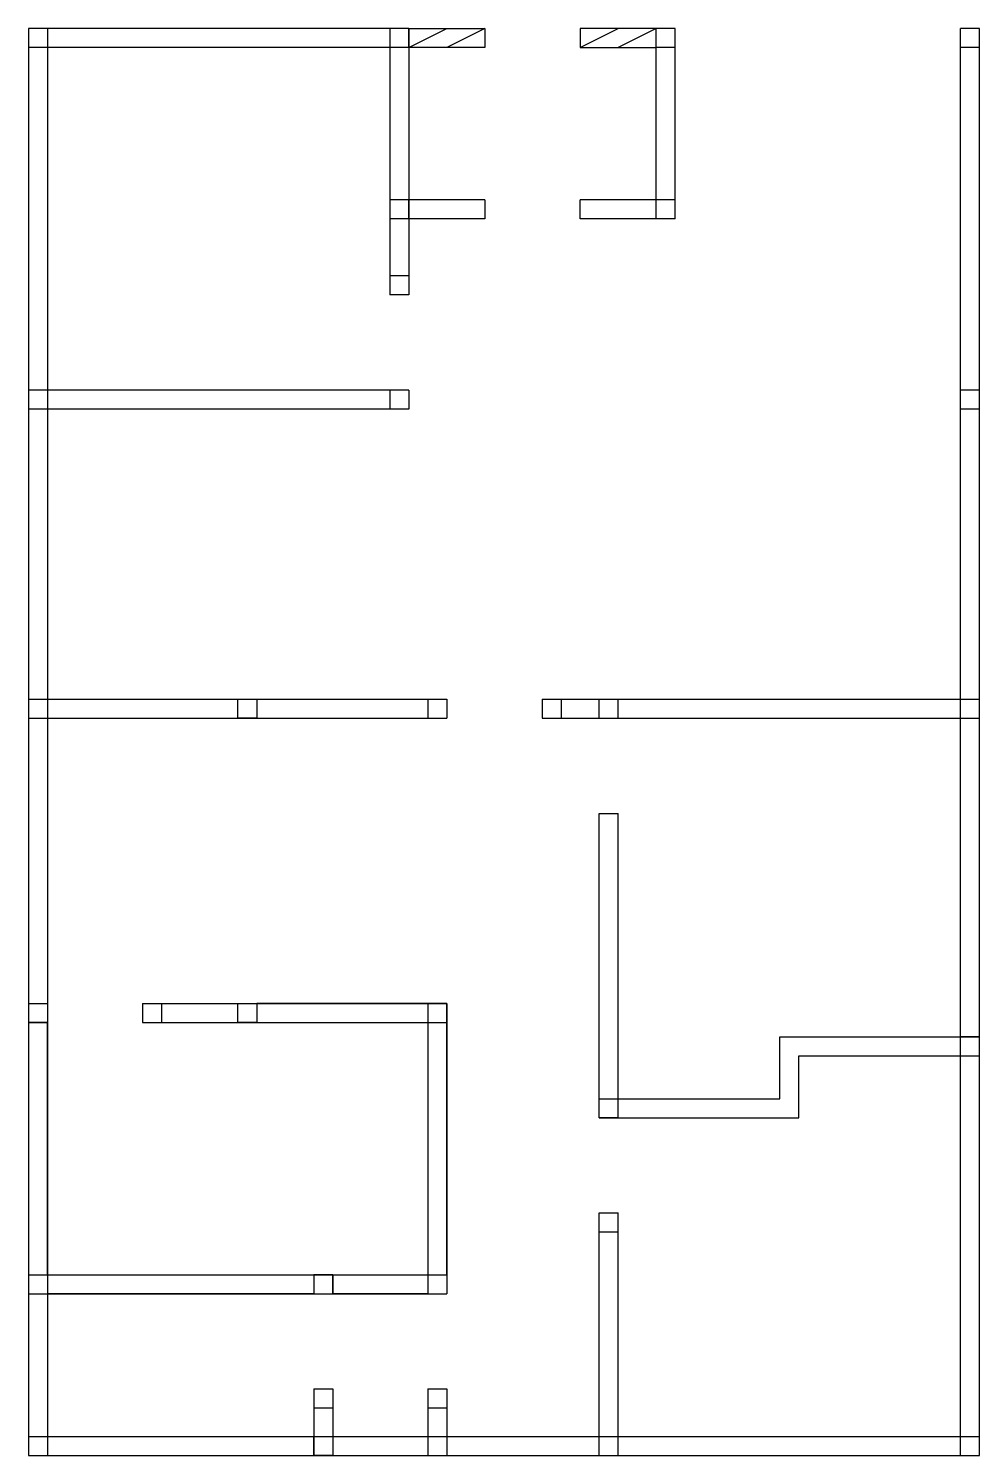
# Model space of a CAD drawing. Header units: metres. Extents: x 0 to 10, y 0 to 15.
import ezdxf

# ---------------------------------------------------------------- set-up
doc = ezdxf.new("R2010")
doc.units = ezdxf.units.M
doc.layers.add('01-Muros', color=250, linetype='Continuous')
doc.layers.add('04-Acceso', color=4, linetype='Continuous')
for name, color, linetype, plot in [('05-Dormitorios', 170, 'Continuous', False), ('06-BañoCompleto', 253, 'Continuous', False), ('09-Jardin', 109, 'Continuous', False)]:
    doc.layers.add(name, color=color, linetype=linetype, plot=plot)

msp = doc.modelspace()

# ---------------------------------------------------------------- hatches: boundary and pattern name
at = {"layer": '04-Acceso'}
h = msp.add_hatch(dxfattribs=at)
h.set_pattern_fill('ANGLE', color=256)
h.set_pattern_definition([(0, (0, 0), (0, 6.985), [5.08, -1.905]), (90, (0, 0), (-6.985, 4e-16), [5.08, -1.905])])
h.paths.add_polyline_path([(0.2, 15), (0.2, 14.8), (3.8, 14.8), (3.8, 15)])

# ---------------------------------------------------------------- linework, layer by layer
at = {"layer": '01-Muros'}
for p, q in [((0, 15, 0.2), (0, 0, 0.2)), ((4, 15, 0.2), (0, 15, 0.2)), ((0, 15, 0.2), (0, 0, 0.2)), ((4, 15, 0.2), (0, 15, 0.2)), ((0.2, 15, 0.2), (0.2, 0, 0.2)), ((0.2, 15, 0.2), (0.2, 0, 0.2)), ((3.8, 15, 0.2), (3.8, 12.2, 0.2)), ((3.8, 15, 0.2), (3.8, 12.2, 0.2)), ((4, 15, 0.2), (4, 12.2, 0.2)), ((4, 15, 0.2), (4, 12.2, 0.2)), ((4, 14.8, 0.2), (4.4, 15, 0.2)), ((4.8, 15, 0.2), (4.4, 14.8, 0.2)), ((5.8, 14.8, 0.2), (6.2, 15, 0.2)), ((6.6, 15, 0.2), (6.2, 14.8, 0.2)), ((6.6, 13, 0.2), (6.6, 15, 0.2)), ((6.8, 15, 0.2), (6.6, 15, 0.2)), ((6.8, 15, 0.2), (6.6, 15, 0.2)), ((6.6, 13, 0.2), (6.6, 15, 0.2)), ((6.8, 13, 0.2), (6.8, 15, 0.2)), ((6.8, 13, 0.2), (6.8, 15, 0.2)), ((10, 15, 0.2), (9.8, 15, 0.2)), ((9.8, 0, 0.2), (9.8, 15, 0.2)), ((10, 15, 0.2), (9.8, 15, 0.2)), ((9.8, 0, 0.2), (9.8, 15, 0.2)), ((10, 0, 0.2), (10, 15, 0.2)), ((10, 0, 0.2), (10, 15, 0.2)), ((4, 14.8, 0.2), (0, 14.8, 0.2)), ((4, 14.8, 0.2), (0, 14.8, 0.2)), ((6.8, 14.8, 0.2), (6.6, 14.8, 0.2)), ((6.8, 14.8, 0.2), (6.6, 14.8, 0.2)), ((10, 14.8, 0.2), (9.8, 14.8, 0.2)), ((10, 14.8, 0.2), (9.8, 14.8, 0.2)), ((4.8, 13.2, 0.2), (3.8, 13.2, 0.2)), ((4.8, 13.2, 0.2), (3.8, 13.2, 0.2)), ((4.8, 13.2, 0.2), (4.8, 13, 0.2)), ((4.8, 13.2, 0.2), (4.8, 13, 0.2)), ((5.8, 13, 0.2), (5.8, 13.2, 0.2)), ((6.8, 13.2, 0.2), (5.8, 13.2, 0.2)), ((6.8, 13.2, 0.2), (5.8, 13.2, 0.2)), ((5.8, 13, 0.2), (5.8, 13.2, 0.2)), ((4.8, 13, 0.2), (3.8, 13, 0.2)), ((4.8, 13, 0.2), (3.8, 13, 0.2)), ((6.8, 13, 0.2), (5.8, 13, 0.2)), ((6.8, 13, 0.2), (5.8, 13, 0.2)), ((4, 12.4, 0.2), (3.8, 12.4, 0.2)), ((4, 12.4, 0.2), (3.8, 12.4, 0.2)), ((4, 12.2, 0.2), (3.8, 12.2, 0.2)), ((4, 12.2, 0.2), (3.8, 12.2, 0.2)), ((4, 11.2, 0.2), (0, 11.2, 0.2)), ((4, 11.2, 0.2), (0, 11.2, 0.2)), ((3.8, 11.2, 0.2), (3.8, 11, 0.2)), ((3.8, 11.2, 0.2), (3.8, 11, 0.2)), ((4, 11.2, 0.2), (4, 11, 0.2)), ((4, 11.2, 0.2), (4, 11, 0.2)), ((10, 11.2, 0.2), (9.8, 11.2, 0.2)), ((10, 11.2, 0.2), (9.8, 11.2, 0.2)), ((4, 11, 0.2), (0, 11, 0.2)), ((4, 11, 0.2), (0, 11, 0.2)), ((10, 11, 0.2), (9.8, 11, 0.2)), ((10, 11, 0.2), (9.8, 11, 0.2)), ((0, 7.95, 0.2), (4.4, 7.95, 0.2)), ((0, 7.95, 0.2), (4.4, 7.95, 0.2)), ((2.2, 7.95, 0.2), (2.4, 7.95, 0.2)), ((2.2, 7.75, 0.2), (2.2, 7.95, 0.2)), ((2.4, 7.95, 0.2), (2.4, 7.75, 0.2)), ((4.2, 7.95, 0.2), (4.2, 7.75, 0.2)), ((4.2, 7.95, 0.2), (4.2, 7.75, 0.2)), ((4.4, 7.95, 0.2), (4.4, 7.75, 0.2)), ((4.4, 7.95, 0.2), (4.4, 7.75, 0.2)), ((5.4, 7.95, 0.2), (5.4, 7.75, 0.2)), ((5.4, 7.95, 0.2), (10, 7.95, 0.2)), ((5.4, 7.95, 0.2), (5.4, 7.75, 0.2)), ((5.4, 7.95, 0.2), (10, 7.95, 0.2)), ((5.6, 7.95, 0.2), (5.6, 7.75, 0.2)), ((5.6, 7.95, 0.2), (5.6, 7.75, 0.2)), ((6, 7.75, 0.2), (6, 7.95, 0.2)), ((6, 7.75, 0.2), (6, 7.95, 0.2)), ((6.2, 7.75, 0.2), (6.2, 7.95, 0.2)), ((6.2, 7.75, 0.2), (6.2, 7.95, 0.2)), ((0, 7.75, 0.2), (4.4, 7.75, 0.2)), ((0, 7.75, 0.2), (4.4, 7.75, 0.2)), ((2.4, 7.75, 0.2), (2.2, 7.75, 0.2)), ((5.4, 7.75, 0.2), (10, 7.75, 0.2)), ((5.4, 7.75, 0.2), (10, 7.75, 0.2)), ((6, 3.55, 0.2), (6, 6.75, 0.2)), ((6, 6.75, 0.2), (6.2, 6.75, 0.2)), ((6, 3.55, 0.2), (6, 6.75, 0.2)), ((6, 6.75, 0.2), (6.2, 6.75, 0.2)), ((6.2, 3.55, 0.2), (6.2, 6.75, 0.2)), ((6.2, 3.55, 0.2), (6.2, 6.75, 0.2)), ((0, 4.75, 0.2), (0.2, 4.75, 0.2)), ((0, 4.75, 0.2), (0.2, 4.75, 0.2)), ((1.2, 4.75, 0.2), (4.4, 4.75, 0.2)), ((1.2, 4.75, 0.2), (1.2, 4.55, 0.2)), ((1.2, 4.75, 0.2), (1.2, 4.55, 0.2)), ((1.2, 4.75, 0.2), (4.4, 4.75, 0.2)), ((1.4, 4.75, 0.2), (1.4, 4.55, 0.2)), ((2.2, 4.55, 0.2), (2.2, 4.75, 0.2)), ((2.2, 4.75, 0.2), (2.4, 4.75, 0.2)), ((2.4, 4.75, 0.2), (2.4, 4.55, 0.2)), ((4.2, 4.75, 0.2), (4.2, 1.7, 0.2)), ((4.2, 4.75, 0.2), (4.2, 1.7, 0.2)), ((4.4, 4.75, 0.2), (4.4, 1.7, 0.2)), ((4.4, 4.75, 0.2), (4.4, 1.7, 0.2)), ((0, 4.55, 0.2), (0.2, 4.55, 0.2)), ((0, 4.55, 0.2), (0.2, 4.55, 0.2)), ((1.2, 4.55, 0.2), (4.4, 4.55, 0.2)), ((1.2, 4.55, 0.2), (4.4, 4.55, 0.2)), ((2.4, 4.55, 0.2), (2.2, 4.55, 0.2)), ((7.9, 3.75, 0.2), (7.9, 4.4, 0.2)), ((7.9, 4.4, 0.2), (10, 4.4, 0.2)), ((7.9, 3.75, 0.2), (7.9, 4.4, 0.2)), ((7.9, 4.4, 0.2), (10, 4.4, 0.2)), ((8.1, 3.55, 0.2), (8.1, 4.2, 0.2)), ((8.1, 4.2, 0.2), (10, 4.2, 0.2)), ((8.1, 3.55, 0.2), (8.1, 4.2, 0.2)), ((8.1, 4.2, 0.2), (10, 4.2, 0.2)), ((6, 3.75, 0.2), (7.9, 3.75, 0.2)), ((6, 3.75, 0.2), (7.9, 3.75, 0.2)), ((6, 3.55, 0.2), (8.1, 3.55, 0.2)), ((6, 3.55, 0.2), (8.1, 3.55, 0.2)), ((6, 0, 0.2), (6, 2.55, 0.2)), ((6, 2.55, 0.2), (6.2, 2.55, 0.2)), ((6, 0, 0.2), (6, 2.55, 0.2)), ((6, 2.55, 0.2), (6.2, 2.55, 0.2)), ((6.2, 0, 0.2), (6.2, 2.55, 0.2)), ((6.2, 0, 0.2), (6.2, 2.55, 0.2)), ((6, 2.35, 0.2), (6.2, 2.35, 0.2)), ((6, 2.35, 0.2), (6.2, 2.35, 0.2)), ((0, 1.9, 0.2), (4.4, 1.9, 0.2)), ((0, 1.9, 0.2), (4.4, 1.9, 0.2)), ((3, 1.9, 0.2), (3, 1.7, 0.2)), ((3, 1.9, 0.2), (3, 1.7, 0.2)), ((3.2, 1.9, 0.2), (3.2, 1.7, 0.2)), ((3.2, 1.9, 0.2), (3.2, 1.7, 0.2)), ((0, 1.7, 0.2), (4.4, 1.7, 0.2)), ((0, 1.7, 0.2), (4.4, 1.7, 0.2)), ((3, 0.7, 0.2), (3.2, 0.7, 0.2)), ((3, 0.7, 0.2), (3, 0, 0.2)), ((3, 0.7, 0.2), (3, 0, 0.2)), ((3, 0.7, 0.2), (3.2, 0.7, 0.2)), ((3.2, 0.7, 0.2), (3.2, 0, 0.2)), ((3.2, 0.7, 0.2), (3.2, 0, 0.2)), ((4.2, 0.7, 0.2), (4.4, 0.7, 0.2)), ((4.2, 0.7, 0.2), (4.2, 0, 0.2)), ((4.2, 0.7, 0.2), (4.2, 0, 0.2)), ((4.2, 0.7, 0.2), (4.4, 0.7, 0.2)), ((4.4, 0.7, 0.2), (4.4, 0, 0.2)), ((4.4, 0.7, 0.2), (4.4, 0, 0.2)), ((3, 0.5, 0.2), (3.2, 0.5, 0.2)), ((3, 0.5, 0.2), (3.2, 0.5, 0.2)), ((4.2, 0.5, 0.2), (4.4, 0.5, 0.2)), ((4.2, 0.5, 0.2), (4.4, 0.5, 0.2)), ((0, 0.2, 0.2), (10, 0.2, 0.2)), ((0, 0.2, 0.2), (10, 0.2, 0.2)), ((0, 0, 0.2), (10, 0, 0.2)), ((0, 0, 0.2), (10, 0, 0.2))]:
    msp.add_line(p, q, dxfattribs=at)
at = {"layer": '01-Muros', "elevation": 0.2}
for points in [[(4, 15), (4.8, 15), (4.8, 14.8), (4, 14.8), (4, 15)], [(6.6, 15), (5.8, 15), (5.8, 14.8), (6.6, 14.8), (6.6, 15)]]:
    msp.add_lwpolyline(points, dxfattribs=at)
at = {"layer": '04-Acceso'}
msp.add_line((4, 13, 0.2), (4, 13.2, 0.2), dxfattribs=at)
at = {"layer": '05-Dormitorios'}
for p, q in [((10, 4.4, 0.2), (9.8, 4.4, 0.2)), ((10, 4.2, 0.2), (10, 4.4, 0.2)), ((9.8, 4.2, 0.2), (10, 4.2, 0.2)), ((6, 3.55, 0.2), (6, 3.75, 0.2)), ((6, 3.75, 0.2), (6.2, 3.75, 0.2)), ((6.2, 3.55, 0.2), (6, 3.55, 0.2))]:
    msp.add_line(p, q, dxfattribs=at)
at = {"layer": '06-BañoCompleto'}
for p, q in [((3.2, 1.9, 0.2), (3, 1.9, 0.2)), ((3, 1.9, 0.2), (3, 1.7, 0.2)), ((3.2, 1.7, 0.2), (3.2, 1.9, 0.2)), ((0.2, 1.7, 0.2), (0.2, 0.2, 0.2)), ((3, 1.7, 0.2), (0.2, 1.7, 0.2)), ((4.2, 1.7, 0.2), (3.2, 1.7, 0.2)), ((0.2, 0.2, 0.2), (3, 0.2, 0.2)), ((3, 0, 0.2), (3, 0.2, 0.2)), ((3.2, 0.2, 0.2), (4.2, 0.2, 0.2)), ((3.2, 0.2, 0.2), (3.2, 0, 0.2)), ((3.2, 0, 0.2), (3, 0, 0.2))]:
    msp.add_line(p, q, dxfattribs=at)
at = {"layer": '09-Jardin', "elevation": 0.2}
for points in [[(2.4, 4.75), (2.4, 4.55), (4.2, 4.55), (4.2, 1.9), (4.4, 1.9), (4.4, 4.75), (2.4, 4.75)], [(0, 4.55), (0, 1.9), (0.2, 1.9), (0.2, 4.55), (0, 4.55)]]:
    msp.add_lwpolyline(points, dxfattribs=at)

doc.saveas('drawing.dxf')
